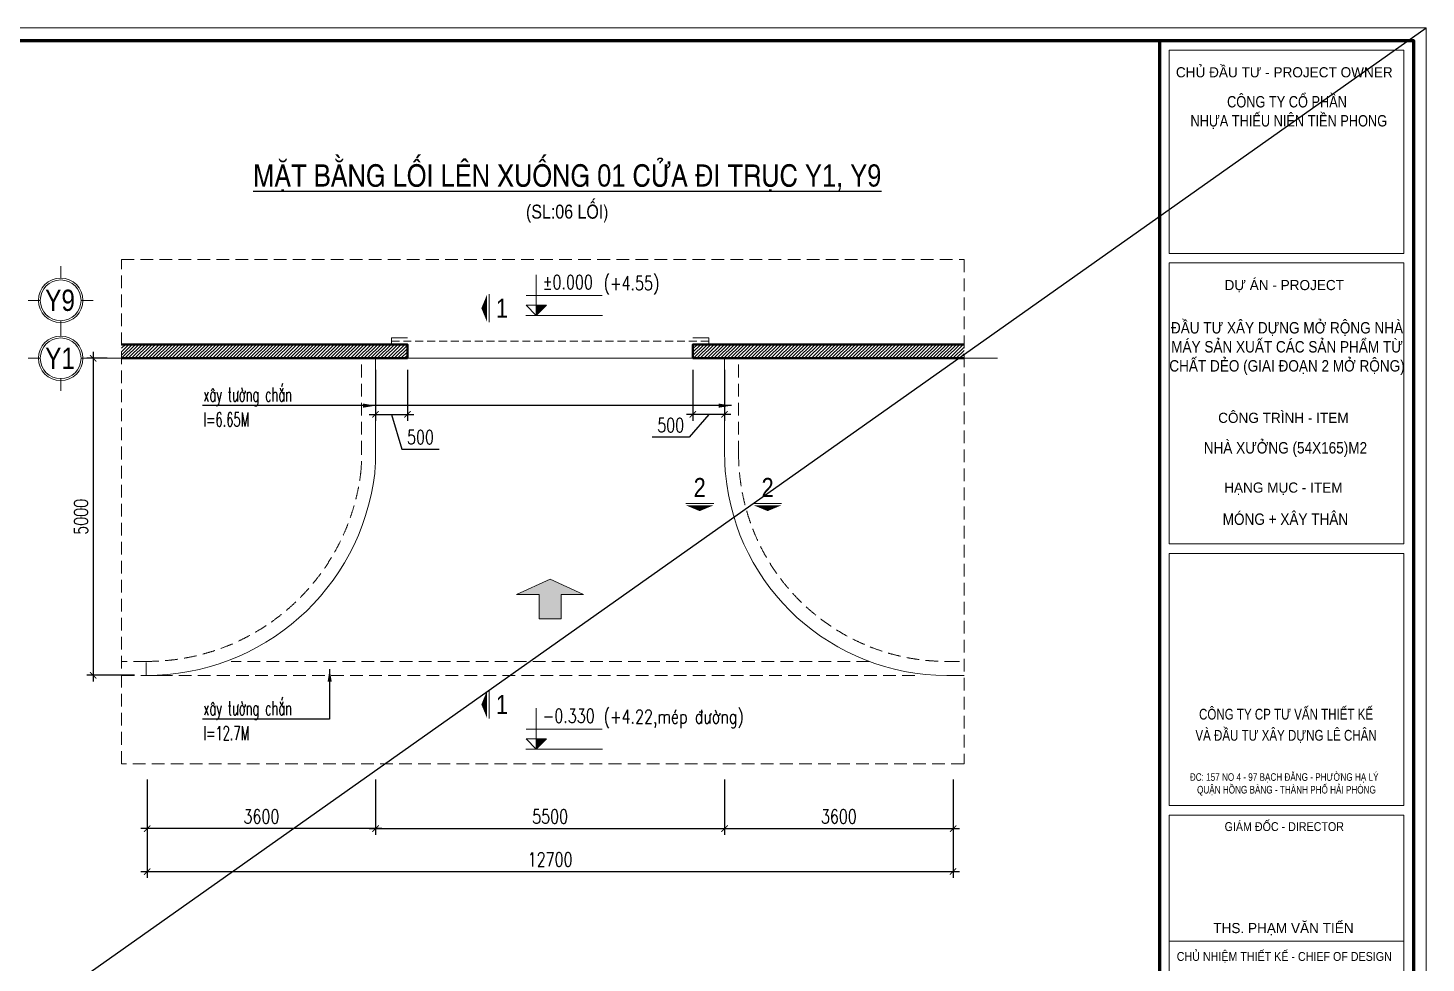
# Model space of a CAD drawing. Header units: inches. Extents: x 541671 to 837720, y 76128 to 1008472.
# Drawn here: x 814675 to 836708, y 154330 to 169078 of the extents above; entities that cross this region are included whole.
import ezdxf
from ezdxf.enums import TextEntityAlignment as Align

# ---------------------------------------------------------------- set-up
doc = ezdxf.new("R2010")
doc.units = ezdxf.units.IN
doc.header["$MEASUREMENT"] = 0
doc.header["$PDMODE"] = 32
doc.header["$PDSIZE"] = -1
doc.linetypes.add('CENTER', pattern=[2, 1.25, -0.25, 0.25, -0.25])
doc.linetypes.add('HIDDEN', pattern=[0.375, 0.25, -0.125])
doc.layers.get('0').update_dxf_attribs({"lineweight": 18})
for name, color, linetype, lineweight in [('1-100', 7, 'Continuous', 15), ('CUA', 23, 'Continuous', 13), ('Dim2', 8, 'Continuous', 15), ('EG Dim', 8, 'Continuous', 18), ('EG Hatch', 252, 'Continuous', 5), ('EG Khac', 4, 'Continuous', 9), ('EG Net khuat', 4, 'HIDDEN', 20), ('ISO', 153, 'Continuous', 15), ('Khac', 156, 'Continuous', 9), ('KICHTHUOC', 4, 'Continuous', 18), ('LC Khac', 4, 'Continuous', 9), ('LC Net thay', 7, 'Continuous', 25), ('LC Text1', 3, 'Continuous', 20), ('LC Text2', 7, 'Continuous', 25), ('TEXT1', 3, 'Continuous', 15), ('Text2', 7, 'Continuous', 25), ('TRUC', 253, 'CENTER', 15), ('TUONG GACH', 40, 'Continuous', 40)]:
    doc.layers.add(name, color=color, linetype=linetype, lineweight=lineweight)
doc.layers.add('KCS_Plotter', color=11, linetype='Continuous', plot=False)
doc.layers.add('Khungten_LCDI', color=7, linetype='Continuous')
doc.layers.add('text', color=7, linetype='Continuous')
doc.styles.add('EG 1', font='VHAVANB_2.TTF')
doc.styles.add('EG Hai', font='VHARIALN_3.TTF', dxfattribs={"width": 0.7})
doc.styles.add('EG Huy', font='vnsimli.shx', dxfattribs={"width": 0.75})
doc.styles.add('EG Ngoc', font='romans.shx', dxfattribs={"width": 0.75, "bigfont": 'romansvn.shx'})
doc.styles.add('Khungten', font='VHAVAN_2.TTF', dxfattribs={"width": 0.8, "height": 5000})
doc.styles.add('LC 1', font='VHAVANB_2.TTF')
doc.styles.add('LC 3', font='vnsimli.shx', dxfattribs={"width": 0.75})
doc.styles.add('Title', font='VHAVAN_2.TTF', dxfattribs={"width": 0.8})
doc.styles.add('VNAVANTH', font='VHAVANB_2.TTF', dxfattribs={"width": 0.6})
doc.dimstyles.new('EG 100-1', dxfattribs={"dimscale": 100, "dimtxt": 2.2, "dimasz": 1, "dimexe": 1, "dimexo": 0, "dimgap": 0.8, "dimtad": 1, "dimdec": 0, "dimzin": 0, "dimdsep": 46, "dimtxsty": 'EG Ngoc', "dimblk": 'ARCHTICK', "dimcen": 0.09, "dimdle": 1, "dimclrd": 256, "dimclre": 256, "dimclrt": 3, "dimadec": 0, "dimazin": 0, "dimtfac": 1, "dimtdec": 0, "dimtmove": 0, "dimatfit": 3, "dimfxl": 1, "dimtolj": 1, "dimtzin": 0, "dimarcsym": 0})

# ---------------------------------------------------------------- blocks, each defined once
blk = doc.blocks.new('TIEUDE2')
at = {"layer": 'LC Text2', "color": 7, "style": 'LC 1'}
blk.add_attdef('%%UTIªU§Ò', text='', height=3.5, dxfattribs=at).set_placement((0, 0), align=Align.BOTTOM_CENTER)
blk.add_attdef('TL', text='', height=2.2, dxfattribs=at).set_placement((0, -1.8), align=Align.TOP_CENTER)
blk = doc.blocks.new('lcdi fix')
at = {"layer": 'Defpoints', "lineweight": 0}
blk.add_lwpolyline([(-1200, -14850), (-1200, 14850), (40800, 14850), (40800, -14850)], close=True, dxfattribs=at)
at = {"layer": 'Khungten_LCDI', "color": 5, "lineweight": 60}
blk.add_line((36600, 14650), (36600, -14650), dxfattribs=at)
at = {"layer": 'Khungten_LCDI', "color": 5, "lineweight": 25}
blk.add_line((40600, -14650), (40600, 14650), dxfattribs=at)
at = {"layer": 'Khungten_LCDI', "color": 5, "lineweight": 60}
blk.add_lwpolyline([(0, -14650), (0, 14650), (40600, 14650), (40600, -14650)], close=True, dxfattribs=at)
at = {"layer": 'Khungten_LCDI', "color": 9, "lineweight": 15}
for points in [[(36750, 11294), (40450, 11294), (40450, 14500), (36750, 14500)], [(36750, 6712), (40450, 6712), (40450, 11144), (36750, 11144)], [(36750, 2587), (40450, 2587), (40450, 6562), (36750, 6562)], [(36750, 446), (40450, 446), (40450, 2437), (36750, 2437)], [(36750, -1522), (40450, -1522), (40450, 446), (36750, 446)]]:
    blk.add_lwpolyline(points, close=True, dxfattribs=at)
at = {"color": 7}
for s, style, p in [('chñ ®Çu t\xad - project owner', 'Khungten', (38566, 14071)), ('dù ¸n - project', 'Khungten', (38566, 10715)), ('c«ng tr×nh - item', 'Khungten', (38552, 8621)), ('h¹ng môc - item', 'Khungten', (38552, 7521)), ('ths. ph¹m v¨n tiÕn', 'VNAVANTH', (38553, 574))]:
    blk.add_text(s, height=160, dxfattribs=dict(at, style=style)).set_placement(p, align=Align.CENTER)
for s, height, style, width, p in [('c«ng ty cp t\xad vÊn thiÕt kÕ', 170, 'Title', 0.8, (38594, 3942)), ('vµ ®Çu t\xad x©y dùng lª ch©n', 170, 'Title', 0.8, (38594, 3609)), ('gi¸m ®èc - director', 140, 'Khungten', 0.9, (38566, 2184)), ('chñ nhiÖm thiÕt kÕ - chief of design', 140, 'Khungten', 0.9, (38566, 136))]:
    blk.add_text(s, height=height, dxfattribs=dict(at, style=style, width=width)).set_placement(p, align=Align.CENTER)
at = {"color": 4, "char_height": 180, "attachment_point": 5, "style": 'Khungten'}
for s, insert, width in [('{\\f.VnArialH|b0|i0|c0|p34;c«ng ty cæ phÇn\\P nhùa thiÕu niªn tiÒn phong }', (38609, 13516), 3619.87), ('{\\f.VnArialH|b0|i0|c0|p34;\\W0.85;®Çu t\xad x©y dùng më réng NHµ M¸Y S¶N XUÊT C¸C S¶N PHÈM tõ chÊt dÎo (giai ®o¹n 2 më réng)}', (38609, 9794), 3712.56), ('{\\f.VnArialH|b0|i0|c0|p34;\\W0.85;nhµ x\xadëng (54x165)m2}', (38584, 8201), 3070.02), ('{\\f.VnArialH|b0|i0|c0|p34;\\W0.85;mãng + x©y th©n}', (38584, 7101), 3070.02)]:
    blk.add_mtext(s, dxfattribs=dict(at, insert=insert, width=width))
at = {"color": 7, "insert": (38600, 3096), "char_height": 120, "attachment_point": 2, "style": 'Khungten'}
blk.add_mtext_dynamic_manual_height_columns('®c: 157 no 4 - 97 b¹ch ®»ng - ph\xadêng h¹ lý   quËn hång bµng - thµnh phè h¶i phßng ', width=3421.65, gutter_width=25, heights=[0], dxfattribs=at)
at = {"color": 7, "style": 'Khungten', "width": 0.8}
for tag, p in [('REVISION', (39499, -10746)), ('NGAYHT', (39546, -11609))]:
    blk.add_attdef(tag, text='', height=200, dxfattribs=at).set_placement(p, align=Align.CENTER)
at = {"layer": 'LC Text1', "style": 'Title', "width": 1.824646}
for tag, p, p2 in [('TENBANVE1', (36913, -8886), (40339, -8886)), ('TENBANVE2', (36913, -9562), (40339, -9562))]:
    blk.add_attdef(tag, text='', height=250, dxfattribs=at).set_placement(p, p2, align=Align.FIT)
at = {"layer": 'LC Text1', "style": 'Title', "width": 0.7}
blk.add_attdef('SOBANVE', text='', height=250, dxfattribs=at).set_placement((39562, -13896), align=Align.CENTER)
blk = doc.blocks.new('_ArchTick')
at = {"color": 0, "linetype": 'ByBlock', "const_width": 0.15}
blk.add_lwpolyline([(-0.5, -0.5), (0.5, 0.5)], dxfattribs=at)
blk = doc.blocks.new('*D763')
at = {"layer": 'Defpoints', "color": 0, "transparency": 16777216}
for p in [(820154, 157224), (825654, 157224), (825654, 156450)]:
    blk.add_point(p, dxfattribs=at)
at = {"layer": 'EG Dim', "lineweight": -2, "transparency": 16777216}
for p, q in [((820154, 157224), (820154, 156350)), ((825654, 157224), (825654, 156350)), ((820054, 156450), (825754, 156450))]:
    blk.add_line(p, q, dxfattribs=at)
at = {"layer": 'EG Dim', "lineweight": -2, "transparency": 16777216, "xscale": 100, "yscale": 100, "zscale": 100, "rotation": 180}
blk.add_blockref('_ArchTick', (820154, 156450), dxfattribs=at)
at = {"layer": 'EG Dim', "lineweight": -2, "transparency": 16777216, "xscale": 100, "yscale": 100, "zscale": 100}
blk.add_blockref('_ArchTick', (825654, 156450), dxfattribs=at)
at = {"layer": 'EG Dim', "color": 3, "transparency": 16777216, "insert": (822904, 156640), "char_height": 220, "attachment_point": 5, "style": 'EG Ngoc'}
blk.add_mtext('\\A1;5500', dxfattribs=at)
blk = doc.blocks.new('TTRUC')
at = {"layer": 'ISO'}
for p, q in [((0, 6.95), (0, 10.71)), ((-6.37, 0), (-10.13, 0)), ((6.37, 0), (10.13, 0)), ((0, -6.37), (0, -10.13))]:
    blk.add_line(p, q, dxfattribs=at)
blk.add_circle((0, 0), 6.37, dxfattribs=at)
at = {"layer": 'KICHTHUOC'}
blk.add_circle((0, 0), 6.95, dxfattribs=at)
blk = doc.blocks.new('*D764')
at = {"layer": 'Defpoints', "color": 0, "transparency": 16777216}
for p in [(815921, 163868), (815701, 158868), (816355, 158868)]:
    blk.add_point(p, dxfattribs=at)
at = {"layer": 'EG Dim', "lineweight": -2, "transparency": 16777216}
for p, q in [((815701, 163968), (815701, 158768)), ((815921, 163868), (815601, 163868)), ((816355, 158868), (815601, 158868))]:
    blk.add_line(p, q, dxfattribs=at)
at = {"layer": 'EG Dim', "lineweight": -2, "transparency": 16777216, "xscale": 100, "yscale": 100, "zscale": 100}
for p, rotation in [((815701, 163868), 90), ((815701, 158868), 270)]:
    blk.add_blockref('_ArchTick', p, dxfattribs=dict(at, rotation=rotation))
at = {"layer": 'EG Dim', "color": 3, "transparency": 16777216, "insert": (815511, 161368), "char_height": 220, "attachment_point": 5, "rotation": 90, "style": 'EG Ngoc'}
blk.add_mtext('\\A1;5000', dxfattribs=at)
blk = doc.blocks.new('catdoc')
at = {"layer": 'EG Khac', "color": 1, "ltscale": 2}
blk.add_line((0, 4.41), (0, 0), dxfattribs=at)
blk.add_lwpolyline([(1.22, 2.21, 0, 4.29, 0), (0.33, 2.21, 2.5, 2.5, 0)], format="xyseb", dxfattribs=at)
at = {"layer": 'EG Khac', "color": 7, "style": 'EG 1'}
blk.add_attdef('cd', text='', height=3, dxfattribs=at).set_placement((-2, 2.21), align=Align.MIDDLE_CENTER)
blk = doc.blocks.new('catngang')
at = {"layer": 'EG Khac', "color": 1, "ltscale": 2}
blk.add_line((0, 0), (-4.41, 0), dxfattribs=at)
blk.add_lwpolyline([(-2.21, -1.22, 0, 4.29, 0), (-2.21, -0.33, 2.5, 2.5, 0)], format="xyseb", dxfattribs=at)
at = {"layer": 'EG Khac', "color": 7, "style": 'EG 1'}
blk.add_attdef('MC', text='', height=3, dxfattribs=at).set_placement((-2.21, 2.5), align=Align.MIDDLE_CENTER)
blk = doc.blocks.new('*D765')
at = {"layer": 'Defpoints', "color": 0, "transparency": 16777216}
for p in [(816554, 157224), (820154, 157224), (816554, 156450)]:
    blk.add_point(p, dxfattribs=at)
at = {"layer": 'EG Dim', "lineweight": -2, "transparency": 16777216}
for p, q in [((816554, 157224), (816554, 156350)), ((820154, 157224), (820154, 156350)), ((820254, 156450), (816454, 156450))]:
    blk.add_line(p, q, dxfattribs=at)
at = {"layer": 'EG Dim', "lineweight": -2, "transparency": 16777216, "xscale": 100, "yscale": 100, "zscale": 100, "rotation": 180}
blk.add_blockref('_ArchTick', (816554, 156450), dxfattribs=at)
at = {"layer": 'EG Dim', "lineweight": -2, "transparency": 16777216, "xscale": 100, "yscale": 100, "zscale": 100}
blk.add_blockref('_ArchTick', (820154, 156450), dxfattribs=at)
at = {"layer": 'EG Dim', "color": 3, "transparency": 16777216, "insert": (818354, 156640), "char_height": 220, "attachment_point": 5, "style": 'EG Ngoc'}
blk.add_mtext('\\A1;3600', dxfattribs=at)
blk = doc.blocks.new('*D766')
at = {"layer": 'Defpoints', "color": 0, "transparency": 16777216}
for p in [(825654, 157224), (829254, 157224), (829254, 156450)]:
    blk.add_point(p, dxfattribs=at)
at = {"layer": 'EG Dim', "lineweight": -2, "transparency": 16777216}
for p, q in [((825654, 157224), (825654, 156350)), ((829254, 157224), (829254, 156350)), ((825554, 156450), (829354, 156450))]:
    blk.add_line(p, q, dxfattribs=at)
at = {"layer": 'EG Dim', "lineweight": -2, "transparency": 16777216, "xscale": 100, "yscale": 100, "zscale": 100, "rotation": 180}
blk.add_blockref('_ArchTick', (825654, 156450), dxfattribs=at)
at = {"layer": 'EG Dim', "lineweight": -2, "transparency": 16777216, "xscale": 100, "yscale": 100, "zscale": 100}
blk.add_blockref('_ArchTick', (829254, 156450), dxfattribs=at)
at = {"layer": 'EG Dim', "color": 3, "transparency": 16777216, "insert": (827454, 156640), "char_height": 220, "attachment_point": 5, "style": 'EG Ngoc'}
blk.add_mtext('\\A1;3600', dxfattribs=at)
blk = doc.blocks.new('*D768')
at = {"layer": 'Defpoints', "color": 0, "transparency": 16777216}
for p in [(820154, 163684), (820654, 163684), (820654, 162984)]:
    blk.add_point(p, dxfattribs=at)
at = {"layer": 'EG Dim', "lineweight": -2, "transparency": 16777216}
for p, q in [((820154, 163684), (820154, 162884)), ((820654, 163684), (820654, 162884)), ((820054, 162984), (820754, 162984)), ((820404, 162984), (820569, 162434)), ((820569, 162434), (821153, 162434))]:
    blk.add_line(p, q, dxfattribs=at)
at = {"layer": 'EG Dim', "lineweight": -2, "transparency": 16777216, "xscale": 100, "yscale": 100, "zscale": 100, "rotation": 180}
blk.add_blockref('_ArchTick', (820154, 162984), dxfattribs=at)
at = {"layer": 'EG Dim', "lineweight": -2, "transparency": 16777216, "xscale": 100, "yscale": 100, "zscale": 100}
blk.add_blockref('_ArchTick', (820654, 162984), dxfattribs=at)
at = {"layer": 'EG Dim', "color": 3, "transparency": 16777216, "insert": (820861, 162624), "char_height": 220, "attachment_point": 5, "style": 'EG Ngoc'}
blk.add_mtext('\\A1;500', dxfattribs=at)
blk = doc.blocks.new('*D767')
at = {"layer": 'Defpoints', "color": 0, "transparency": 16777216}
for p in [(825154, 163684), (825654, 163684), (825154, 162984)]:
    blk.add_point(p, dxfattribs=at)
at = {"layer": 'EG Dim', "lineweight": -2, "transparency": 16777216}
for p, q in [((825154, 163684), (825154, 162884)), ((825654, 163684), (825654, 162884)), ((825754, 162984), (825054, 162984)), ((825404, 162984), (825096, 162624)), ((825096, 162624), (824511, 162624))]:
    blk.add_line(p, q, dxfattribs=at)
at = {"layer": 'EG Dim', "lineweight": -2, "transparency": 16777216, "xscale": 100, "yscale": 100, "zscale": 100, "rotation": 180}
blk.add_blockref('_ArchTick', (825154, 162984), dxfattribs=at)
at = {"layer": 'EG Dim', "lineweight": -2, "transparency": 16777216, "xscale": 100, "yscale": 100, "zscale": 100}
blk.add_blockref('_ArchTick', (825654, 162984), dxfattribs=at)
at = {"layer": 'EG Dim', "color": 3, "transparency": 16777216, "insert": (824804, 162814), "char_height": 220, "attachment_point": 5, "style": 'EG Ngoc'}
blk.add_mtext('\\A1;500', dxfattribs=at)
blk = doc.blocks.new('CT')
at = {"layer": 'LC Khac'}
blk.add_hatch(color=252, dxfattribs=at).paths.add_polyline_path([(3.25, 1.6), (1.64, 1.6), (1.64, 0)])
at = {"layer": 'LC Khac', "color": 9, "ltscale": 50}
for p, q in [((0.05, 3.14), (12, 3.14)), ((12.09, 0), (0, 0))]:
    blk.add_line(p, q, dxfattribs=at)
for points in [[(1.64, 6.43), (1.64, 0)], [(1.64, 0), (0.03, 1.6), (1.64, 1.6)], [(1.64, 0), (3.25, 1.6), (1.64, 1.6)]]:
    blk.add_lwpolyline(points, dxfattribs=at)
at = {"layer": 'LC Khac', "color": 3, "style": 'LC 3', "width": 0.75}
blk.add_attdef('CT', (1.91, 3.5), '', height=2.2, dxfattribs=at)
blk = doc.blocks.new('*D770')
at = {"layer": 'Defpoints', "color": 0, "transparency": 16777216}
for p in [(816554, 156987), (829254, 156987), (829254, 155773)]:
    blk.add_point(p, dxfattribs=at)
at = {"layer": 'EG Dim', "lineweight": -2, "transparency": 16777216}
for p, q in [((816554, 156987), (816554, 155673)), ((829254, 156987), (829254, 155673)), ((816454, 155773), (829354, 155773))]:
    blk.add_line(p, q, dxfattribs=at)
at = {"layer": 'EG Dim', "lineweight": -2, "transparency": 16777216, "xscale": 100, "yscale": 100, "zscale": 100, "rotation": 180}
blk.add_blockref('_ArchTick', (816554, 155773), dxfattribs=at)
at = {"layer": 'EG Dim', "lineweight": -2, "transparency": 16777216, "xscale": 100, "yscale": 100, "zscale": 100}
blk.add_blockref('_ArchTick', (829254, 155773), dxfattribs=at)
at = {"layer": 'EG Dim', "color": 3, "transparency": 16777216, "insert": (822904, 155963), "char_height": 220, "attachment_point": 5, "style": 'EG Ngoc'}
blk.add_mtext('\\A1;12700', dxfattribs=at)

msp = doc.modelspace()

# ---------------------------------------------------------------- hatches: boundary and pattern name
at = {"layer": '1-100', "ltscale": 2}
msp.add_hatch(color=256, dxfattribs=at).paths.add_polyline_path([(822729.2, 160145.1), (822729.2, 159759.4), (823078.5, 159759.4), (823078.5, 160145.1), (823432.4, 160145.1), (822903.8, 160383), (822375.2, 160145.1)])
at = {"layer": 'EG Hatch', "ltscale": 2}
h = msp.add_hatch(dxfattribs=at)
h.set_pattern_fill('ANSI31', color=256, scale=300, style=0)
h.set_pattern_definition([(45, (-50938.81, -15329.2), (-26.5165043, 26.5165043), [])])
h.paths.add_polyline_path([(829426.5, 163867.6), (829426.5, 164087.6), (825153.8, 164087.6), (825153.8, 163867.6)])
h.paths.add_polyline_path([(820653.8, 163867.6), (820653.8, 164087.6), (820903.8, 164087.6), (816147.6, 164087.6), (816147.6, 163867.6)])

# ---------------------------------------------------------------- linework, layer by layer
at = {"layer": '1-100', "ltscale": 2}
msp.add_line((820653.8, 163867.6), (825153.8, 163867.6), dxfattribs=at)
for points in [[(820653.8, 164188), (820403.8, 164188), (820403.8, 164087.6), (820653.8, 164087.6)], [(825153.8, 164188), (825403.8, 164188), (825403.8, 164087.6), (825153.8, 164087.6)]]:
    msp.add_lwpolyline(points, dxfattribs=at)
for points in [[(820139.2, 162048.4, 0.0228335), (820153.8, 162367.6), (820153.8, 163867.6)], [(825668.4, 162048.4, -0.0228335), (825653.8, 162367.6), (825653.8, 163867.6)], [(816766.1, 158867.6), (816538.8, 158867.6, 0.3808074), (820139.2, 162048.4, 0.3747685)], [(829426.5, 158867.6), (829153.8, 158867.6, -0.387713), (825668.4, 162048.4)]]:
    msp.add_lwpolyline(points, format="xyb", dxfattribs=at)
msp.add_lwpolyline([(822729.2, 160145.1), (822729.2, 159759.4), (823078.5, 159759.4), (823078.5, 160145.1), (823432.4, 160145.1), (822903.8, 160383), (822375.2, 160145.1)], close=True, dxfattribs=at)
at = {"layer": 'CUA', "linetype": 'HIDDEN', "ltscale": 500}
msp.add_line((820403.8, 164135.5), (825403.8, 164135.5), dxfattribs=at)
at = {"layer": 'CUA', "linetype": 'HIDDEN', "ltscale": 800}
for p, q in [((816538.8, 159087.6), (816147.6, 159087.6)), ((816538.8, 158867.6), (816538.8, 159087.6)), ((827932.5, 159087.6), (817875.1, 159087.6)), ((829153.8, 159087.6), (829426.5, 159087.6)), ((828653.8, 158867.6), (816147.6, 158867.6))]:
    msp.add_line(p, q, dxfattribs=at)
for points in [[(819918.2, 162048.4, 0.0243704), (819933.8, 162367.6), (819933.8, 163867.6)], [(825889.4, 162048.4, -0.0243704), (825873.8, 162367.6), (825873.8, 163867.6)], [(816538.8, 159087.6, 0.3785731), (819918.2, 162048.4, 0.3721419)], [(829153.8, 159087.6, -0.3859472), (825889.4, 162048.4, -0.3721419)]]:
    msp.add_lwpolyline(points, format="xyb", dxfattribs=at)
at = {"layer": 'EG Net khuat', "linetype": 'HIDDEN', "ltscale": 800}
msp.add_lwpolyline([(816147.6, 165427.9), (829426.5, 165427.9), (829426.5, 157474.2), (816147.6, 157474.2)], close=True, dxfattribs=at)
at = {"layer": 'KCS_Plotter', "ltscale": 50}
msp.add_line((794707.9, 139378), (836707.9, 169078), dxfattribs=at)
at = {"layer": 'TRUC', "color": 8, "ltscale": 1200}
for p, q in [((829952.9, 163867.6), (815810.7, 163867.6)), ((816147.6, 163867.6), (829426.5, 163867.6))]:
    msp.add_line(p, q, dxfattribs=at)
at = {"layer": 'TUONG GACH', "ltscale": 2}
for points in [[(816147.6, 164087.6), (820653.8, 164087.6), (820653.8, 163867.6)], [(825153.8, 163867.6), (825153.8, 164087.6), (829426.5, 164087.6)], [(820653.8, 163867.6), (816147.6, 163867.6)], [(829426.5, 163867.6), (825153.8, 163867.6)]]:
    msp.add_lwpolyline(points, dxfattribs=at)

# ---------------------------------------------------------------- block references
at = {"layer": 'Dim2'}
ref = msp.add_blockref('TIEUDE2', (823174, 166471), dxfattribs=dict(at, xscale=100.0000003429595, yscale=100.0000003429595, zscale=100.0000003429595))
ref.add_attrib('%%UTIªU§Ò', '%%UmÆt b»ng lèi lªn xuèng 01 CöA §I TRôC y1, y9', dxfattribs={"layer": 'Text2', "color": 7, "height": 350, "style": 'EG Hai'}).set_placement((823174, 166471), align=Align.BOTTOM_CENTER)
ref.add_attrib('TL', '(SL:06 LèI)', dxfattribs={"layer": 'Text2', "color": 7, "height": 220, "style": 'EG Hai'}).set_placement((823174, 166291), align=Align.TOP_CENTER)
ref = msp.add_blockref('CT', (822522.4, 164543.7), dxfattribs=dict(at, xscale=100.0000003429595, yscale=100.0000003429595, zscale=100.0000003429595))
ref.add_attrib('CT', '%%P0.000', (822786.3, 164957.8), dxfattribs={"layer": 'Khac', "color": 3, "height": 220, "style": 'EG Huy', "width": 0.75})
ref = msp.add_blockref('CT', (822522.4, 157704.8), dxfattribs=dict(at, xscale=100.0000003429595, yscale=100.0000003429595, zscale=100.0000003429595))
ref.add_attrib('CT', '-0.330', (822786.3, 158118.9), dxfattribs={"layer": 'Khac', "color": 3, "height": 220, "style": 'EG Huy', "width": 0.75})
at = {"layer": 'Khac'}
ref = msp.add_blockref('catdoc', (821942.3, 164436.6), dxfattribs=dict(at, xscale=-100.0000003429595, yscale=100.0000003429595, zscale=100.0000003428965))
ref.add_attrib('cd', '1', dxfattribs={"color": 7, "height": 300, "style": 'EG Hai'}).set_placement((822144.7, 164657.3), align=Align.MIDDLE_CENTER)
ref = msp.add_blockref('catngang', (825481.8, 161580.4), dxfattribs=dict(at, xscale=100.0000003429595, yscale=100.0000003429595, zscale=100.0000003429595))
ref.add_attrib('MC', '2', dxfattribs={"color": 7, "height": 300, "style": 'EG Hai'}).set_placement((825261.1, 161830.4), align=Align.MIDDLE_CENTER)
ref = msp.add_blockref('catngang', (826552.3, 161580.4), dxfattribs=dict(at, xscale=100.0000003429595, yscale=100.0000003429595, zscale=100.0000003429595))
ref.add_attrib('MC', '2', dxfattribs={"color": 7, "height": 300, "style": 'EG Hai'}).set_placement((826331.6, 161830.4), align=Align.MIDDLE_CENTER)
ref = msp.add_blockref('catdoc', (821942.3, 158187.6), dxfattribs=dict(at, xscale=-100.0000003429595, yscale=100.0000003429595, zscale=100.0000003428965))
ref.add_attrib('cd', '1', dxfattribs={"color": 7, "height": 300, "style": 'EG Hai'}).set_placement((822144.7, 158408.3), align=Align.MIDDLE_CENTER)
at = {"layer": 'KICHTHUOC', "xscale": 50.39220997373923, "yscale": 50.39220995520009, "zscale": 50.392209963319}
for p in [(815190.5, 164781.7), (815190.5, 163867.6)]:
    msp.add_blockref('TTRUC', p, dxfattribs=at)
at = {"layer": 'LC Net thay'}
msp.add_blockref('lcdi fix', (795907.9, 154228), dxfattribs=at)

# ---------------------------------------------------------------- texts
at = {"layer": 'text', "ltscale": 0.2, "style": 'EG Hai'}
for s, p in [('y9', (815181.1, 164514.6)), ('y1', (815181.1, 163600.5))]:
    msp.add_text(s, height=335.37, dxfattribs=at).set_placement(p, align=Align.BOTTOM_CENTER)
at = {"layer": 'TEXT1', "color": 3, "style": 'EG Huy'}
for s, width, p in [('(+4.55)', 0.75, (823746.9, 164944.9)), ('x©y t\xadêng ch¾n', 0.6, (817437.8, 163186.6)), ('l=6.65M', 0.6, (817437.8, 162793.3)), ('x©y t\xadêng ch¾n', 0.6, (817437.8, 158241.9)), ('(+4.22,mÐp ®\xadêng)', 0.75, (823746.9, 158106)), ('l=12.7M', 0.6, (817437.8, 157847.2))]:
    msp.add_text(s, height=220, dxfattribs=dict(at, width=width)).set_placement(p)

# ---------------------------------------------------------------- dimensions: what is measured, and where the dimension line sits
at = {"layer": 'EG Dim'}
for base, p1, p2, angle, picture, middle in [((815701, 158867.6), (815921.2, 163867.6), (816354.7, 158867.6), 90, '*D764', (815511, 161367.6)), ((829253.9, 156450.1), (825653.8, 157223.9), (829253.9, 157223.9), 180, '*D766', (827453.9, 156640.1))]:
    dim = msp.add_linear_dim(base=base, p1=p1, p2=p2, angle=angle, dimstyle='EG 100-1', override={"dimtmove": 1}, dxfattribs=at)
    dim.commit()
    dim.dimension.update_dxf_attribs({"geometry": picture, "text_midpoint": middle})
for base, p1, p2, override, picture, middle in [((820653.8, 162984.4), (820153.8, 163684.3), (820653.8, 163684.3), {"dimtmove": 1}, '*D768', (820648.8, 162624.4)), ((816553.8, 156450.1), (820153.8, 157223.9), (816553.8, 157223.9), {"dimtmove": 1}, '*D765', (818353.8, 156640.1)), ((825653.8, 156450.1), (820153.8, 157223.9), (825653.8, 157223.9), {"dimlfac": 1, "dimtmove": 1}, '*D763', (822903.8, 156640.1)), ((829253.9, 155773.4), (816553.8, 156986.8), (829253.9, 156986.8), {"dimtmove": 1}, '*D770', (822903.8, 155963.4))]:
    dim = msp.add_linear_dim(base=base, p1=p1, p2=p2, dimstyle='EG 100-1', override=override, dxfattribs=at)
    dim.commit()
    dim.dimension.update_dxf_attribs({"geometry": picture, "text_midpoint": middle})
dim = msp.add_linear_dim(base=(825153.8, 162984.4), p1=(825653.8, 163684.3), p2=(825153.8, 163684.3), angle=180, dimstyle='EG 100-1', override={"dimtmove": 1}, dxfattribs=at)
dim.commit()
dim.dimension.update_dxf_attribs({"geometry": '*D767', "text_midpoint": (825015.8, 162624.4), "dimtype": 160})

# ---------------------------------------------------------------- leaders
at = {"layer": 'EG Khac', "ltscale": 2}
for points, override in [([(825759.8, 163121.2), (817425.9, 163121.2)], {"dimasz": 2, "dimgap": 0.8, "dimtad": 0}), ([(820153.8, 163121.2), (817425.9, 163121.2)], {"dimasz": 2, "dimgap": 0.8, "dimtad": 0}), ([(819429.6, 158965.9), (819429.6, 158176.6), (817425.9, 158176.6)], {"dimasz": 2, "dimtad": 0})]:
    msp.add_leader(points, dimstyle='EG 100-1', override=override, dxfattribs=at)

doc.saveas('drawing.dxf')
